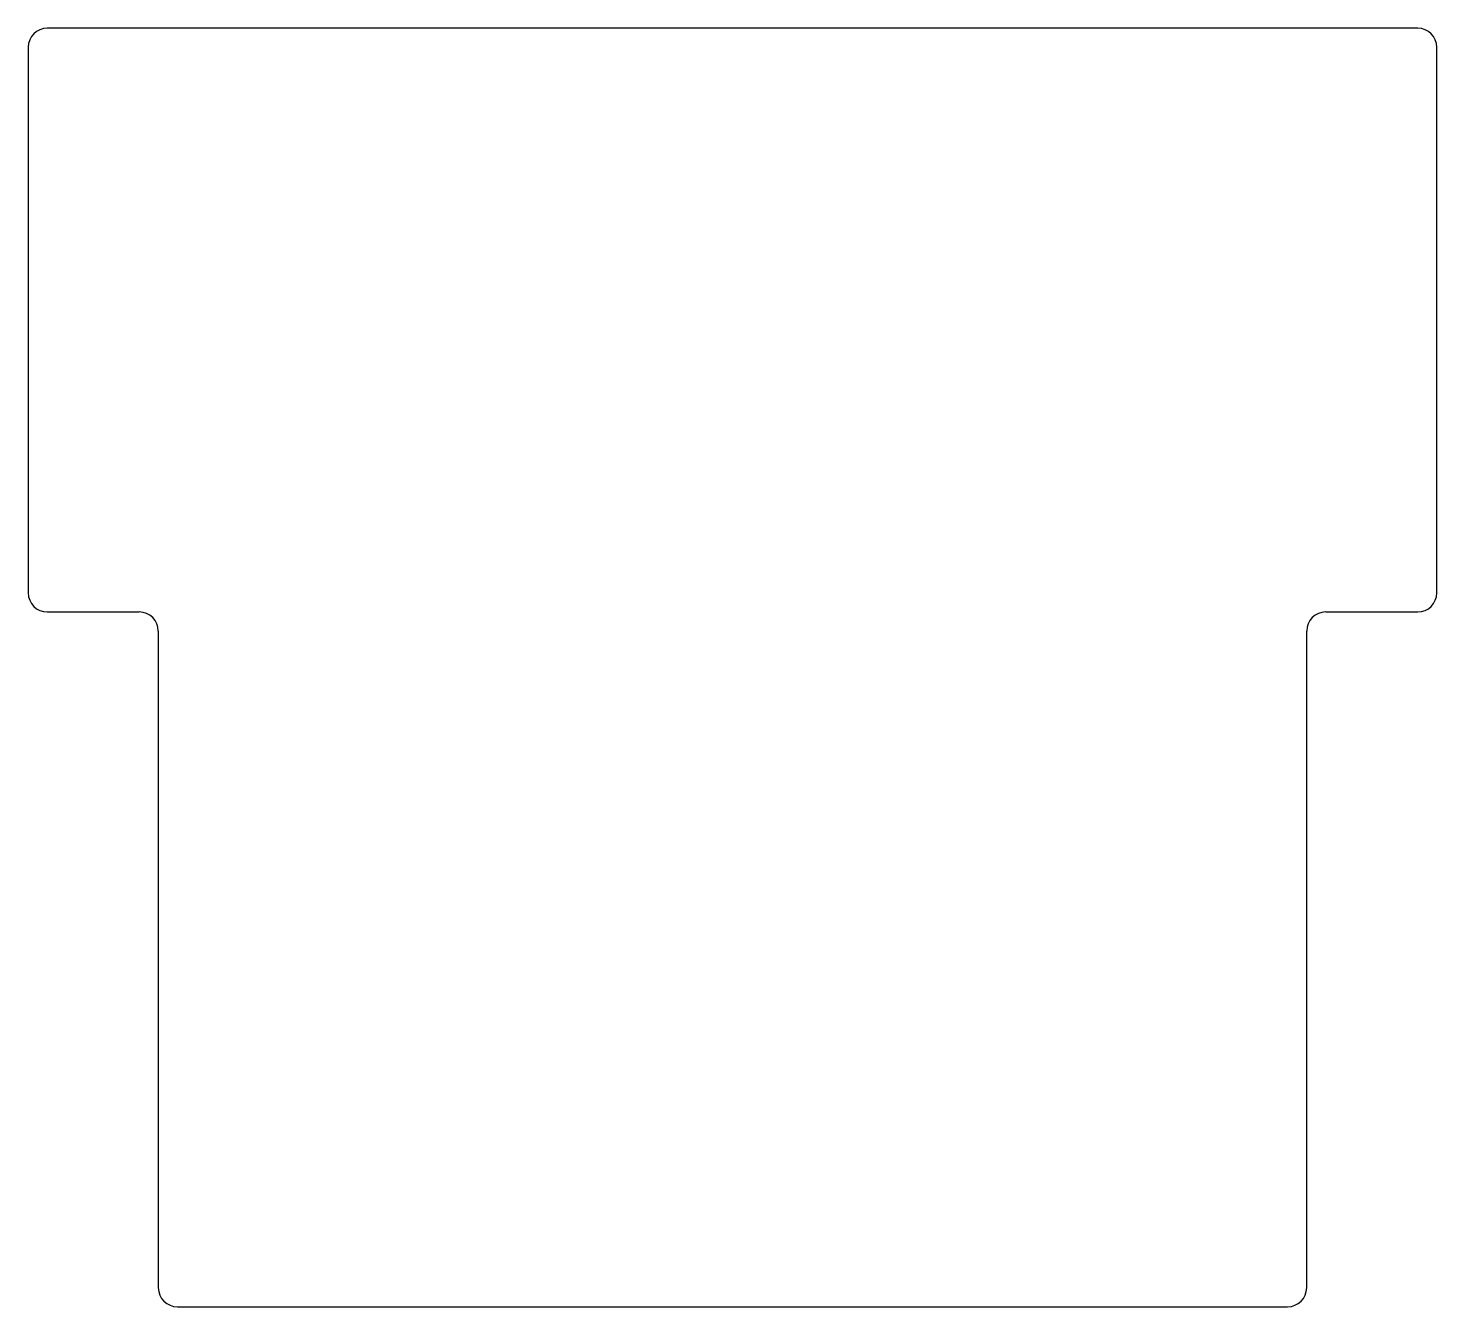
# Model space of a CAD drawing. Header units: millimetres. Extents: x -184 to 184, y -184 to 150.
import ezdxf

# ---------------------------------------------------------------- set-up
doc = ezdxf.new("R2010")
doc.units = ezdxf.units.MM

msp = doc.modelspace()

# ---------------------------------------------------------------- linework, layer by layer
at = {"color": 7, "linetype": 'Continuous', "lineweight": 25}
for p, q in [((179, 150), (-179, 150)), ((-184, 145), (-184, 2.5)), ((184, 2.5), (184, 145)), ((-179, -2.5), (-155, -2.5)), ((155, -2.5), (179, -2.5)), ((-150, -7.5), (-150, -179)), ((150, -179), (150, -7.5)), ((-145, -184), (145, -184))]:
    msp.add_line(p, q, dxfattribs=at)
for centre, start, end in [((-179, 145), 90, 180), ((179, 145), 0, 90), ((-179, 2.5), 180, 270), ((179, 2.5), 270, 0), ((-155, -7.5), 0, 90), ((155, -7.5), 90, 180), ((-145, -179), 180, 270), ((145, -179), 270, 0)]:
    msp.add_arc(centre, 5, start, end, dxfattribs=at)

doc.saveas('drawing.dxf')
